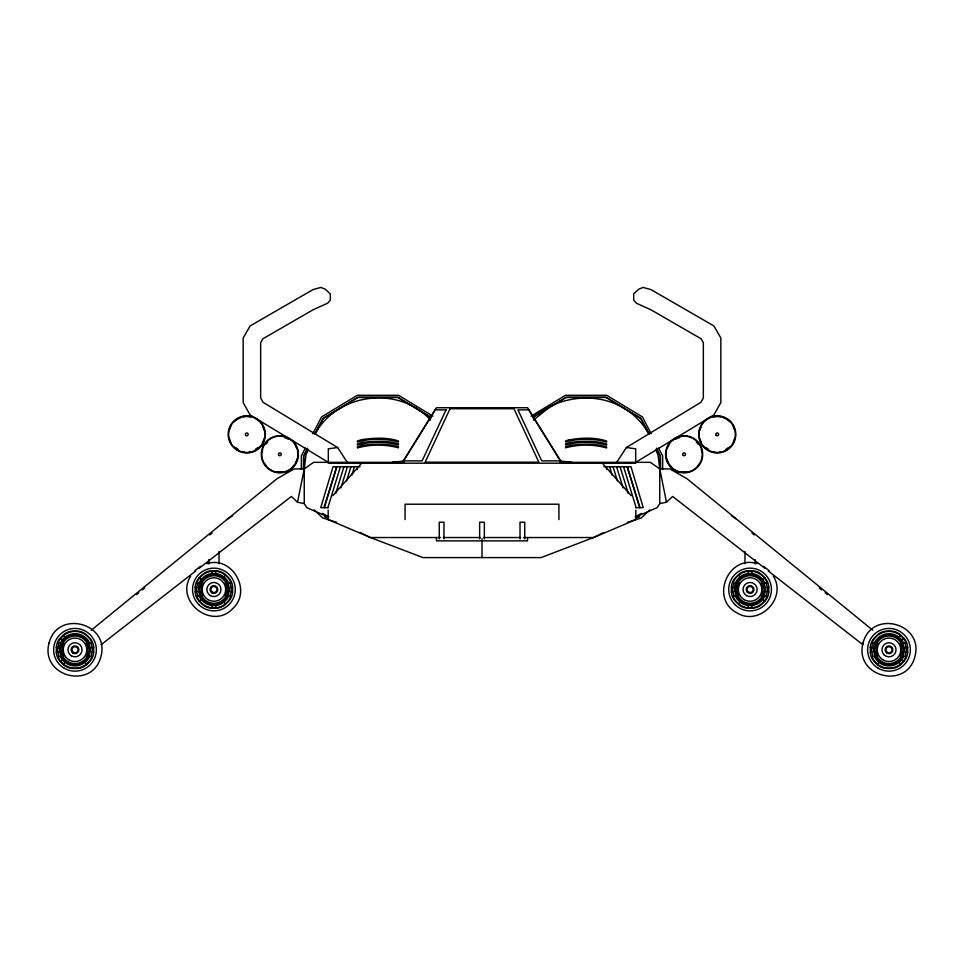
<?xml version="1.0" encoding="UTF-8"?>
<svg xmlns="http://www.w3.org/2000/svg" width="964" height="964" viewBox="0 0 964 964"><rect width="100%" height="100%" fill="white"/><g stroke="black" fill="none" stroke-linecap="round" stroke-linejoin="round"><path stroke-width="1.45" d="M303.491 469.492L303.636 456.225L307.54 448.248M527.645 537.551L527.428 540.876L436.572 540.876L436.355 537.551M304.154 469.601L305.974 455.153L308.094 449.766M93.689 652.254L93.689 647.326A14.267 14.267 0 0 0 89.965 638.313L86.483 634.83A14.267 14.267 0 0 0 77.469 631.107L72.553 631.107A14.267 14.267 0 0 0 63.528 634.83L60.057 638.313A14.267 14.267 0 0 0 56.322 647.326L56.322 652.254A14.267 14.267 0 0 0 60.057 661.268L63.528 664.738A14.267 14.267 0 0 0 72.553 668.474L77.469 668.474A14.267 14.267 0 0 0 86.483 664.738L89.965 661.268A14.267 14.267 0 0 0 93.689 652.254L91.954 651.616M195.222 587.04L195.222 591.968A14.267 14.267 0 0 0 198.958 600.982L202.44 604.464A14.267 14.267 0 0 0 211.453 608.188L216.37 608.188A14.267 14.267 0 0 0 225.383 604.464L228.866 600.982A14.267 14.267 0 0 0 232.601 591.968L232.601 587.04A14.267 14.267 0 0 0 228.866 578.026L225.383 574.556A14.267 14.267 0 0 0 216.37 570.821L211.453 570.821A14.267 14.267 0 0 0 202.44 574.556L198.958 578.026A14.267 14.267 0 0 0 195.222 587.04L196.969 587.678M731.399 587.04L731.399 591.968A14.267 14.267 0 0 0 735.134 600.982L738.617 604.464A14.267 14.267 0 0 0 747.63 608.188L752.547 608.188A14.267 14.267 0 0 0 761.56 604.464L765.042 600.982A14.267 14.267 0 0 0 768.778 591.968L768.778 587.04A14.267 14.267 0 0 0 765.042 578.026L761.56 574.556A14.267 14.267 0 0 0 752.547 570.821L747.63 570.821A14.267 14.267 0 0 0 738.617 574.556L735.134 578.026A14.267 14.267 0 0 0 731.399 587.04L733.134 587.678M870.311 647.326L870.311 652.254A14.267 14.267 0 0 0 874.035 661.268L877.517 664.738A14.267 14.267 0 0 0 886.531 668.474L891.447 668.474A14.267 14.267 0 0 0 900.472 664.738L903.943 661.268A14.267 14.267 0 0 0 907.678 652.254L907.678 647.326A14.267 14.267 0 0 0 903.943 638.313L900.472 634.83A14.267 14.267 0 0 0 891.447 631.107L886.531 631.107A14.267 14.267 0 0 0 877.517 634.83L874.035 638.313A14.267 14.267 0 0 0 870.311 647.326L872.046 647.965M328.459 517.09L306.805 507.63L304.238 503.606L297.514 502.232L304.238 468.914L313.649 462.334L403.832 462.334M324.362 507.654L336.906 466.745M327.856 507.654L340.413 466.745M335.689 493.544L343.919 466.745M340.919 487.904L347.414 466.745M346.582 480.855L350.92 466.745M351.824 475.204L354.415 466.745M357.054 469.564L357.921 466.745M323.964 507.654L336.641 466.745M64.323 663.063L63.528 664.738M224.6 576.231L225.383 574.556M739.4 602.789L738.617 604.464M878.3 663.063L877.517 664.738M899.677 636.517L900.472 634.83M58.828 643.133L57.358 649.784L58.828 656.448M60.479 643.133L61.057 641.735A16.111 16.111 0 0 1 88.953 641.735L89.532 643.133M61.865 643.133L60.19 649.784L61.865 656.448M62.961 643.133L63.058 642.892A13.797 13.797 0 0 1 86.965 642.892L87.061 643.133M87.061 656.448L86.965 656.689A13.797 13.797 0 0 1 63.058 656.689L62.961 656.448M88.146 656.448L89.821 649.784L88.146 643.133M89.532 656.448L88.953 657.846A16.111 16.111 0 0 1 61.057 657.846L60.479 656.448M91.182 656.448L92.652 649.784L91.182 643.133M190.703 576.098C174.436 601.56 212.49 630.757 232.866 608.465C252.339 590.667 232.119 555.65 206.971 563.615M197.74 582.846L196.27 589.51L197.74 596.162M199.391 582.846L199.97 581.449A16.111 16.111 0 0 1 227.865 581.449L228.444 582.846M200.777 582.846L199.09 589.51L200.777 596.162M201.862 582.846L201.958 582.605A13.797 13.797 0 0 1 225.865 582.605L225.962 582.846M225.962 596.162L225.865 596.403A13.797 13.797 0 0 1 201.958 596.403L201.862 596.162M227.058 596.162L228.733 589.51L227.058 582.846M228.444 596.162L227.865 597.559A16.111 16.111 0 0 1 199.97 597.559L199.391 596.162M230.095 596.162L231.553 589.51L230.095 582.846M733.905 582.846L732.447 589.51L733.905 596.162M735.556 582.846L736.135 581.449A16.111 16.111 0 0 1 764.03 581.449L764.609 582.846M736.942 582.846L735.267 589.51L736.942 596.162M738.038 582.846L738.135 582.605A13.797 13.797 0 0 1 762.042 582.605L762.138 582.846M762.138 596.162L762.042 596.403A13.797 13.797 0 0 1 738.135 596.403L738.038 596.162M763.223 596.162L764.91 589.51L763.223 582.846M764.609 596.162L764.03 597.559A16.111 16.111 0 0 1 736.135 597.559L735.556 596.162M766.26 596.162L767.73 589.51L766.26 582.846M872.818 643.133L871.348 649.784L872.818 656.448M874.469 643.133L875.047 641.735A16.111 16.111 0 0 1 902.943 641.735L903.521 643.133M875.854 643.133L874.179 649.784L875.854 656.448M876.939 643.133L877.035 642.892A13.797 13.797 0 0 1 900.942 642.892L901.039 643.133M901.039 656.448L900.942 656.689A13.797 13.797 0 0 1 877.035 656.689L876.939 656.448M902.135 656.448L903.81 649.784L902.135 643.133M903.521 656.448L902.943 657.846A16.111 16.111 0 0 1 875.047 657.846L874.469 656.448M905.172 656.448L906.642 649.784L905.172 643.133M215.743 572.556L216.37 570.821M212.08 606.452L211.453 608.188M751.92 572.556L752.547 570.821M748.257 606.452L747.63 608.188M305.383 448.115L301.334 455.9L301.334 469.348M312.794 433.824L321.554 416.954L357.283 395.3L398.53 395.3L432.981 416.183M307.01 449.694L303.636 456.225L303.636 468.239M315.12 434.041L323.241 418.388L357.897 397.385L397.915 397.385L431.33 417.629M314.818 433.74L323.241 418.388L357.897 397.385L397.915 397.385L431.294 417.617M401.94 463.19L436.367 407.748L527.633 407.748L562.06 463.19M560.168 462.334L650.351 462.334L659.762 468.914L659.762 503.606L657.195 507.63L635.541 517.09M616.707 462.334L626.383 447.513L700.9 402.337L703.346 397.987L703.346 342.678L701.081 338.75L650.917 309.793L636.385 303.214L633.685 300.166L633.685 293.924L638.662 289.236L643.109 287.405L650.917 289.586L713.89 325.94L720.843 337.99L720.843 402.578L713.89 414.93L635.686 462.334L635.686 448.814L626.383 447.513M315.095 433.993C337.352 392.697 399.132 385.202 430.571 420.111M63.769 643.301L61.395 643.133L61.804 642.169A15.255 15.255 0 0 1 88.218 642.169L88.616 643.133L86.242 643.301A12.978 12.978 0 0 1 86.242 656.279L88.616 656.448L88.218 657.412A15.255 15.255 0 0 1 61.804 657.412L61.395 656.448L63.769 656.279A12.978 12.978 0 0 1 63.769 643.301L63.467 643.133M202.681 583.015L200.307 582.846L200.705 581.882A15.255 15.255 0 0 1 227.118 581.882L227.516 582.846L225.154 583.015A12.978 12.978 0 0 1 225.154 595.993L227.516 596.162L227.118 597.126A15.255 15.255 0 0 1 200.705 597.126L200.307 596.162L202.681 595.993A12.978 12.978 0 0 1 202.681 583.015L202.38 582.846M738.846 583.015L736.484 582.846L736.882 581.882A15.255 15.255 0 0 1 763.295 581.882L763.693 582.846L761.319 583.015A12.978 12.978 0 0 1 761.319 595.993L763.693 596.162L763.295 597.126A15.255 15.255 0 0 1 736.882 597.126L736.484 596.162L738.846 595.993A12.978 12.978 0 0 1 738.846 583.015L738.544 582.846M877.758 643.301L875.384 643.133L875.782 642.169A15.255 15.255 0 0 1 902.196 642.169L902.605 643.133L900.231 643.301A12.978 12.978 0 0 1 900.231 656.279L902.605 656.448L902.196 657.412A15.255 15.255 0 0 1 875.782 657.412L875.384 656.448L877.758 656.279A12.978 12.978 0 0 1 877.758 643.301L877.457 643.133M332.797 495.665L361.681 463.19M60.057 661.268L61.732 660.485M198.958 600.982L200.633 600.198M765.042 578.026L763.368 578.822M903.943 638.313L902.268 639.096M649.832 509.884L641.277 517.969L627.48 522.295M659.762 503.606L666.486 502.232L672.643 496.448L764.777 568.242M91.243 630.215L276.933 478.771L294.141 468.914L304.238 468.914L304.238 503.606M136.551 594.655L138.876 592.764M142.359 589.92L144.684 588.016M209.766 534.936L212.092 533.044M533.429 420.111L548.853 407.688L566.085 397.385L606.103 397.385L640.759 418.388L649.182 433.74M101.184 644.639L195.68 571.013M199.223 568.242L291.357 496.448L297.514 502.232M194.957 570.555L200.512 566.29M227.6 519.006L232.613 515.728M532.67 417.629C568.579 387.624 624.732 391.336 648.905 433.993M531.019 416.183L565.47 395.3L606.718 395.3L642.446 416.954L651.206 433.824M532.706 417.617L566.085 397.385L606.103 397.385L640.759 418.388L648.88 434.041M635.204 516.837L641.518 513.39M604.03 532.405L593.583 537.538L541.057 557.59L422.943 557.59L370.417 537.538L328.182 519.596L328.182 510.185M58.057 651.616L56.322 652.254L58.937 651.905M196.969 591.342L195.222 591.968M91.954 647.965L93.689 647.326M230.866 587.678L232.601 587.04M733.134 591.342L731.399 591.968M767.031 587.678L768.778 587.04M872.046 651.616L870.311 652.254M905.943 647.965L907.678 647.326L905.063 647.675M635.613 517.993L639.626 516.403L635.529 518.017M337.617 447.513L328.314 448.814L328.314 462.334L250.11 414.93L243.157 402.578L243.157 337.99L250.11 325.94L313.083 289.586L320.892 287.405L325.338 289.236L330.315 293.924L330.315 300.166L327.615 303.214L313.083 309.793L262.919 338.75L260.654 342.678L260.654 397.987L263.1 402.337L337.617 447.513L347.293 462.334M392.228 462.334L403.94 460.973M328.182 463.19L635.818 463.19M360.078 466.745L333.002 466.745L320.747 507.654L328.459 507.654M603.922 466.745L630.998 466.745L643.253 507.654L635.541 507.654M440.512 537.538L370.417 537.538L359.97 532.405M443.44 537.538L480.518 537.538M483.482 537.538L520.56 537.538M523.488 537.538L593.583 537.538L635.818 519.596L635.818 510.185M232.601 591.968L230.866 591.342M768.778 591.968L767.031 591.342M560.06 460.973L571.773 462.334M757.029 563.615C728.23 554.493 709.878 598.801 736.689 612.718C758.909 626.913 787.504 598.331 773.297 576.098M905.063 651.905L907.678 652.254L905.943 651.616M58.937 647.675L56.322 647.326L58.057 647.965M336.52 522.295L322.723 517.969L314.168 509.884M763.368 600.198L765.042 600.982M902.268 660.485L903.943 661.268M200.633 578.822L198.958 578.026M61.732 639.096L60.057 638.313M328.471 518.017L324.374 516.403L328.387 517.993M322.482 513.39L328.796 516.837M731.387 515.728L736.4 519.006M763.488 566.29L769.043 570.555M768.32 571.013L862.816 644.639M872.757 630.215L687.067 478.771L669.86 468.914L659.762 468.914L666.486 502.232M751.908 533.044L754.234 534.936M819.316 588.016L821.641 589.92M825.124 592.764L827.449 594.655M900.472 664.738L899.677 663.063M738.617 574.556L739.4 576.231M225.383 604.464L224.6 602.789M63.528 634.83L64.323 636.517M86.483 664.738L85.7 663.063M602.319 463.19L631.203 495.665M658.617 448.115L662.666 455.9L662.666 469.348M656.99 449.694L660.364 456.225L660.509 469.492M656.46 448.248L660.364 456.225L660.364 468.239M748.257 572.556L747.63 570.821M751.92 606.452L752.547 608.188M212.08 572.556L211.453 570.821M215.743 606.452L216.37 608.188M655.906 449.766L658.026 455.153L659.846 469.601M627.359 466.745L640.036 507.654M627.094 466.745L639.638 507.654M623.588 466.745L636.144 507.654M620.081 466.745L628.311 493.544M616.586 466.745L623.081 487.904M613.08 466.745L617.418 480.855M609.585 466.745L612.176 475.204M606.079 466.745L606.946 469.564M755.198 559.638L755.198 563.988M744.967 551.444L744.967 563.747M558.915 519.596L558.915 504.208L405.085 504.208L405.085 519.596M524.729 538.876L524.729 522.211L520.018 522.211L520.018 538.876M484.35 538.876L484.35 522.211L479.65 522.211L479.65 538.876M482 538.647L482 557.59M443.982 538.876L443.982 522.211L439.271 522.211L439.271 538.876M219.033 551.444L219.033 563.747M208.802 559.638L208.802 563.988M227.191 583.304A14.653 14.653 0 0 1 227.191 595.704M226.612 596.837A14.653 14.653 0 0 1 224.275 599.873M210.116 603.669A14.653 14.653 0 0 1 206.585 602.199M203.549 599.873A14.653 14.653 0 0 1 203.549 579.135M206.585 576.809A14.653 14.653 0 0 1 210.116 575.351M224.275 579.135A14.653 14.653 0 0 1 226.612 582.172M88.29 643.591A14.653 14.653 0 0 1 88.29 655.99M87.7 657.123A14.653 14.653 0 0 1 86.23 659.219M84.434 661.015A14.653 14.653 0 0 1 82.338 662.485M62.311 657.123A14.653 14.653 0 0 1 62.311 642.458M71.216 635.625A14.653 14.653 0 0 1 73.734 635.192M76.276 635.192A14.653 14.653 0 0 1 78.807 635.625M82.338 637.096A14.653 14.653 0 0 1 84.434 638.566M85.374 639.421A14.653 14.653 0 0 1 87.7 642.458M263.991 438.994A17.834 17.834 0 0 1 262.762 442.271M259.376 446.983A17.834 17.834 0 0 1 256.677 449.212M251.387 451.61A17.834 17.834 0 0 1 249.098 452.056M244.434 452.056A17.834 17.834 0 0 1 242.145 451.61M236.867 449.212A17.834 17.834 0 0 1 234.156 446.983M230.77 442.271A17.834 17.834 0 0 1 229.54 438.994M229.54 429.763A17.834 17.834 0 0 1 230.77 426.486M234.156 421.762A17.834 17.834 0 0 1 241.036 417.484M243.277 416.882A17.834 17.834 0 0 1 250.254 416.882M262.762 426.486A17.834 17.834 0 0 1 263.991 429.763M257.075 418.93A18.569 18.569 0 0 1 255.34 450.851A18.569 18.569 0 0 1 228.203 433.969A18.569 18.569 0 0 1 256.05 418.292M257.87 447.609A17.268 17.268 0 0 1 255.4 449.332M238.132 449.332A17.268 17.268 0 0 1 235.662 447.609M297.563 451.947A17.834 17.834 0 0 1 297.563 456.611M297.105 458.9A17.834 17.834 0 0 1 295.321 463.202M294.02 465.142A17.834 17.834 0 0 1 292.49 466.889M282.199 471.962A17.834 17.834 0 0 1 277.548 471.962M266.474 466.046A17.834 17.834 0 0 1 265.04 464.19M262.196 451.947A17.834 17.834 0 0 1 262.642 449.658M295.321 445.368A17.834 17.834 0 0 1 296.767 448.549M265.727 444.38A17.268 17.268 0 0 1 267.667 442.066M284.344 437.596A17.268 17.268 0 0 1 288.513 439.319M760.451 579.135A14.653 14.653 0 0 1 760.451 599.873M757.415 602.199A14.653 14.653 0 0 1 753.884 603.669M739.725 599.873A14.653 14.653 0 0 1 737.388 596.837M736.809 595.704A14.653 14.653 0 0 1 736.809 583.304M737.388 582.172A14.653 14.653 0 0 1 739.725 579.135M753.884 575.351A14.653 14.653 0 0 1 757.415 576.809M901.689 642.458A14.653 14.653 0 0 1 901.689 657.123M881.662 662.485A14.653 14.653 0 0 1 879.566 661.015M877.77 659.219A14.653 14.653 0 0 1 876.3 657.123M875.71 655.99A14.653 14.653 0 0 1 875.71 643.591M876.3 642.458A14.653 14.653 0 0 1 878.626 639.421M879.566 638.566A14.653 14.653 0 0 1 881.662 637.096M885.193 635.625A14.653 14.653 0 0 1 887.724 635.192M890.266 635.192A14.653 14.653 0 0 1 892.784 635.625M734.46 438.994A17.834 17.834 0 0 1 733.23 442.271M729.844 446.983A17.834 17.834 0 0 1 727.133 449.212M721.855 451.61A17.834 17.834 0 0 1 719.566 452.056M714.902 452.056A17.834 17.834 0 0 1 712.613 451.61M707.323 449.212A17.834 17.834 0 0 1 704.624 446.983M701.238 442.271A17.834 17.834 0 0 1 700.009 438.994M700.009 429.763A17.834 17.834 0 0 1 701.238 426.486M713.746 416.882A17.834 17.834 0 0 1 720.723 416.882M722.964 417.484A17.834 17.834 0 0 1 729.844 421.762M733.23 426.486A17.834 17.834 0 0 1 734.46 429.763M707.95 418.292A18.569 18.569 0 0 1 735.797 433.969A18.569 18.569 0 0 1 708.661 450.851A18.569 18.569 0 0 1 706.925 418.93M728.338 447.609A17.268 17.268 0 0 1 725.868 449.332M708.6 449.332A17.268 17.268 0 0 1 706.13 447.609M698.96 464.19A17.834 17.834 0 0 1 697.526 466.046M686.452 471.962A17.834 17.834 0 0 1 681.801 471.962M671.51 466.889A17.834 17.834 0 0 1 669.98 465.142M668.679 463.202A17.834 17.834 0 0 1 666.895 458.9M666.437 456.611A17.834 17.834 0 0 1 666.437 451.947M667.233 448.549A17.834 17.834 0 0 1 668.679 445.368M701.358 449.658A17.834 17.834 0 0 1 701.804 451.947M675.487 439.319A17.268 17.268 0 0 1 679.656 437.596M696.333 442.066A17.268 17.268 0 0 1 698.273 444.38M49.116 642.855C39.765 676.379 92.231 690.441 100.907 656.725C110.258 623.202 57.78 609.14 49.116 642.855M59.889 645.735L59.358 649.784L60.973 656.448L58.033 656.448L59.081 658.99A18.388 18.388 0 0 0 90.929 658.99L91.99 656.448L89.037 656.448L90.652 649.784L89.037 643.133L91.99 643.133L90.929 640.59A18.388 18.388 0 0 0 59.081 640.59L58.033 643.133L60.973 643.133L59.889 645.735M198.801 585.461L198.271 589.51L199.885 596.162L196.933 596.162L197.982 598.704A18.388 18.388 0 0 0 229.842 598.704L230.89 596.162L227.95 596.162L229.565 589.51L227.95 582.846L230.89 582.846L229.842 580.304A18.388 18.388 0 0 0 197.982 580.304L196.933 582.846L199.885 582.846L198.801 585.461M734.978 585.461L734.435 589.51L736.05 596.162L733.11 596.162L734.158 598.704A18.388 18.388 0 0 0 766.019 598.704L767.067 596.162L764.115 596.162L765.729 589.51L764.115 582.846L767.067 582.846L766.019 580.304A18.388 18.388 0 0 0 734.158 580.304L733.11 582.846L736.05 582.846L734.978 585.461M863.093 642.855C853.743 676.379 906.22 690.441 914.884 656.725C924.235 623.202 871.769 609.14 863.093 642.855M873.878 645.735L873.348 649.784L874.963 656.448L872.01 656.448L873.071 658.99A18.388 18.388 0 0 0 904.919 658.99L905.967 656.448L903.027 656.448L904.642 649.784L903.027 643.133L905.967 643.133L904.919 640.59A18.388 18.388 0 0 0 873.071 640.59L872.01 643.133L874.963 643.133L873.878 645.735M446.055 409.869L422.087 460.888L403.591 460.888L435.27 409.869L446.055 409.869M450.043 408.724L425.136 462.202L538.864 462.202L513.957 408.724L450.043 408.724M361.753 439.62L357.379 440.994L357.379 442.066C370.598 438.246 385.166 438.355 398.433 441.97L398.433 440.946C386.624 437.078 373.851 437.945 361.753 439.62M361.994 442.536L357.379 443.982L357.379 445.055C370.634 441.307 385.106 441.428 398.433 444.898L398.433 443.826C386.576 440.307 374.104 440.994 361.994 442.536M362.223 445.368L357.379 446.898L357.379 447.947C370.622 444.187 385.142 444.247 398.433 447.802L398.433 446.73C386.685 443.283 374.249 443.838 362.223 445.368M568.471 440.03L565.567 440.946L565.567 441.97C578.834 438.355 593.402 438.246 606.621 442.066L606.621 440.994C594.366 437.09 580.967 437.68 568.471 440.03M570.182 442.536L565.567 443.826L565.567 444.898C578.894 441.428 593.366 441.307 606.621 445.055L606.621 443.982C594.872 440.391 582.256 440.825 570.182 442.536M570.411 445.368L565.567 446.73L565.567 447.802C578.858 444.247 593.378 444.187 606.621 447.947L606.621 446.898C594.945 443.211 582.425 443.85 570.411 445.368M528.73 409.869L517.945 409.869L541.117 459.611L541.913 460.888L560.409 460.888L528.73 409.869M208.043 599.668A11.737 11.737 0 0 0 225.648 589.51A11.737 11.737 0 0 0 208.043 579.34A11.737 11.737 0 0 0 208.043 599.668M210.393 595.607A7.049 7.049 0 0 0 220.961 589.51A7.049 7.049 0 0 0 210.393 583.401A7.049 7.049 0 0 0 210.393 595.607M211.972 592.86A3.868 3.868 0 0 0 217.78 589.51A3.868 3.868 0 0 0 211.972 586.148A3.868 3.868 0 0 0 211.972 592.86M212.381 592.149A3.061 3.061 0 0 0 216.972 589.51A3.061 3.061 0 0 0 212.381 586.859A3.061 3.061 0 0 0 212.381 592.149M198.813 604.609A21.365 21.365 0 0 0 234.541 595.029A21.365 21.365 0 0 0 208.381 568.868A21.365 21.365 0 0 0 198.813 604.609M69.143 659.954A11.737 11.737 0 0 0 86.736 649.784A11.737 11.737 0 0 0 69.143 639.626A11.737 11.737 0 0 0 69.143 659.954M71.481 655.894A7.049 7.049 0 0 0 82.048 649.784A7.049 7.049 0 0 0 71.481 643.687A7.049 7.049 0 0 0 71.481 655.894M73.071 653.146A3.868 3.868 0 0 0 78.879 649.784A3.868 3.868 0 0 0 73.071 646.434A3.868 3.868 0 0 0 73.071 653.146M73.481 652.435A3.061 3.061 0 0 0 78.072 649.784A3.061 3.061 0 0 0 73.481 647.145A3.061 3.061 0 0 0 73.481 652.435M64.323 668.293A21.365 21.365 0 0 0 96.364 649.784A21.365 21.365 0 0 0 64.323 631.287A21.365 21.365 0 0 0 64.323 668.293M237.698 450.08A18.135 18.135 0 0 0 264.907 434.378A18.135 18.135 0 0 0 237.698 418.665A18.135 18.135 0 0 0 237.698 450.08M246.061 435.608A1.422 1.422 0 0 0 248.182 434.378A1.422 1.422 0 0 0 246.061 433.149A1.422 1.422 0 0 0 246.061 435.608M270.812 469.986A18.135 18.135 0 0 0 298.009 454.285A18.135 18.135 0 0 0 270.812 438.572A18.135 18.135 0 0 0 270.812 469.986M270.583 470.36A18.569 18.569 0 0 0 298.442 454.285A18.569 18.569 0 0 0 270.583 438.198A18.569 18.569 0 0 0 270.583 470.36M279.162 455.514A1.422 1.422 0 0 0 281.295 454.285A1.422 1.422 0 0 0 279.162 453.056A1.422 1.422 0 0 0 279.162 455.514M744.22 599.668A11.737 11.737 0 0 0 761.813 589.51A11.737 11.737 0 0 0 744.22 579.34A11.737 11.737 0 0 0 744.22 599.668M746.558 595.607A7.049 7.049 0 0 0 757.138 589.51A7.049 7.049 0 0 0 746.558 583.401A7.049 7.049 0 0 0 746.558 595.607M747.353 592.245A3.868 3.868 0 0 0 753.824 590.51A3.868 3.868 0 0 0 749.088 585.763A3.868 3.868 0 0 0 747.353 592.245M748.558 592.149A3.061 3.061 0 0 0 753.149 589.51A3.061 3.061 0 0 0 748.558 586.859A3.061 3.061 0 0 0 748.558 592.149M734.978 604.609A21.365 21.365 0 0 0 770.718 595.029A21.365 21.365 0 0 0 744.557 568.868A21.365 21.365 0 0 0 734.978 604.609M883.132 659.954A11.737 11.737 0 0 0 900.725 649.784A11.737 11.737 0 0 0 883.132 639.626A11.737 11.737 0 0 0 883.132 659.954M884.012 654.773A7.049 7.049 0 0 0 895.797 651.616A7.049 7.049 0 0 0 887.169 642.988A7.049 7.049 0 0 0 884.012 654.773M887.061 653.146A3.868 3.868 0 0 0 892.869 649.784A3.868 3.868 0 0 0 887.061 646.434A3.868 3.868 0 0 0 887.061 653.146M887.458 652.435A3.061 3.061 0 0 0 892.049 649.784A3.061 3.061 0 0 0 887.458 647.145A3.061 3.061 0 0 0 887.458 652.435M878.312 668.293A21.365 21.365 0 0 0 910.353 649.784A21.365 21.365 0 0 0 878.312 631.287A21.365 21.365 0 0 0 878.312 668.293M708.166 450.08A18.135 18.135 0 0 0 735.363 434.378A18.135 18.135 0 0 0 708.166 418.665A18.135 18.135 0 0 0 708.166 450.08M716.228 435.379A1.422 1.422 0 0 0 718.602 434.74A1.422 1.422 0 0 0 716.867 433.005A1.422 1.422 0 0 0 716.228 435.379M675.053 469.986A18.135 18.135 0 0 0 702.262 454.285A18.135 18.135 0 0 0 675.053 438.572A18.135 18.135 0 0 0 675.053 469.986M674.836 470.36A18.569 18.569 0 0 0 702.696 454.285A18.569 18.569 0 0 0 674.836 438.198A18.569 18.569 0 0 0 674.836 470.36M683.416 455.514A1.422 1.422 0 0 0 685.549 454.285A1.422 1.422 0 0 0 683.416 453.056A1.422 1.422 0 0 0 683.416 455.514"/></g></svg>
